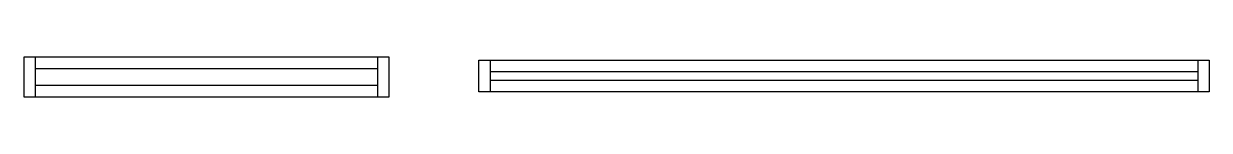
# Model space of a CAD drawing. Header units: metres. Extents: x 2155 to 2869, y 16879 to 16903.
import ezdxf

# ---------------------------------------------------------------- set-up
doc = ezdxf.new("R2010")
doc.units = ezdxf.units.M
doc.layers.add('Painéis', color=7, linetype='Continuous')
doc.layers.add('SARR_2.2x7', color=7, linetype='Continuous')

msp = doc.modelspace()

# ---------------------------------------------------------------- linework, layer by layer
at = {"layer": 'Painéis', "color": 7, "lineweight": 25}
for points in [[(2155.1, 16903.17), (2155.1, 16879.17), (2375.1, 16879.17), (2375.1, 16903.17), (2155.1, 16903.17)], [(2673.1, 16882.31), (2429.1, 16882.31), (2429.1, 16901.31), (2673.1, 16901.31)], [(2673.1, 16901.31), (2869.1, 16901.31), (2869.1, 16882.31), (2673.1, 16882.31)]]:
    msp.add_lwpolyline(points, dxfattribs=at)
at = {"layer": 'SARR_2.2x7', "color": 7, "lineweight": 25}
for p, q in [((2162.1, 16903.17), (2162.1, 16879.17)), ((2368.1, 16903.17), (2368.1, 16879.17)), ((2436.1, 16901.31), (2436.1, 16882.31)), ((2862.1, 16901.31), (2862.1, 16882.31)), ((2368.1, 16896.17), (2162.1, 16896.17)), ((2673.1, 16894.31), (2436.1, 16894.31)), ((2862.1, 16894.31), (2673.1, 16894.31)), ((2162.1, 16886.17), (2368.1, 16886.17)), ((2436.1, 16889.31), (2673.1, 16889.31)), ((2673.1, 16889.31), (2862.1, 16889.31))]:
    msp.add_line(p, q, dxfattribs=at)

doc.saveas('drawing.dxf')
